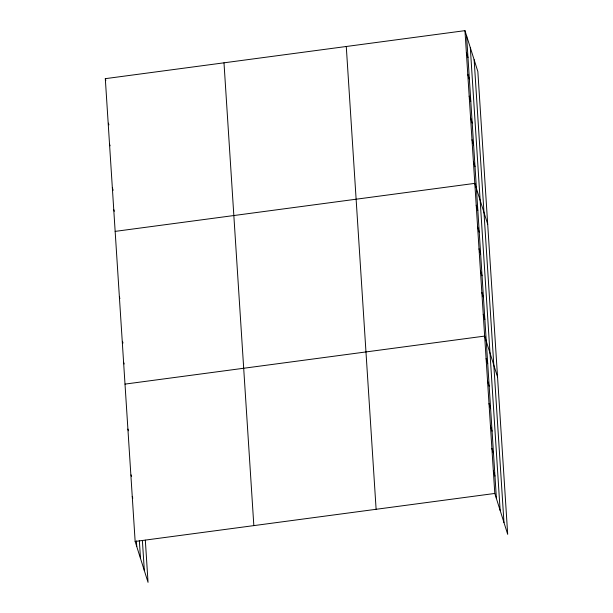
<?xml version="1.0" encoding="UTF-8"?>
<svg xmlns="http://www.w3.org/2000/svg" width="613" height="613" viewBox="0 0 613 613"><rect width="100%" height="100%" fill="white"/><g stroke="black" fill="none" stroke-linecap="round" stroke-linejoin="round"><path stroke-width="0.92" d="M145.327 540.206L148.039 582.35L135.151 541.455L105.306 78.663L464.96 30.65L477.849 71.545L507.694 534.337L494.798 493.45L464.96 30.65M115.152 231.385L474.807 183.371L487.695 224.266M125.006 384.106L484.653 336.093L497.549 376.987M135.151 541.455L494.798 493.45M466.363 52.465L467.98 57.599M467.773 74.288L469.389 79.414M469.175 96.103L470.792 101.229M470.585 117.918L472.202 123.044M471.995 139.741L473.611 144.867M473.397 161.556L475.014 166.682M476.209 205.194L477.826 210.32M477.619 227.009L479.236 232.135M479.029 248.824L480.646 253.951M480.431 270.639L482.048 275.773M481.841 292.462L483.458 297.589M483.243 314.277L484.86 319.404M486.101 358.574L487.718 363.701M487.55 381.056L489.166 386.182M489.005 403.53L490.622 408.656M490.454 426.012L492.07 431.138M491.902 448.486L493.519 453.62M493.35 470.968L494.967 476.094M105.306 78.663L105.842 80.372M108.386 123.152L108.93 124.86M109.528 144.116L110.064 145.825M112.34 187.747L113.152 190.314M113.75 209.569L114.286 211.278M119.374 296.838L119.91 298.546M122.462 341.326L122.998 343.035M123.596 362.291L124.132 363.999M127.902 429.062L128.439 430.77M131.067 474.876L131.611 476.585M132.247 496.499L132.791 498.208M474.133 59.737L503.97 522.537M470.294 47.576L500.139 510.376M466.577 35.776L496.415 498.576M346.276 46.496L376.114 509.288M223.99 62.817L253.836 525.617M142.392 540.574L144.323 570.55M139.343 540.589L140.484 558.389M136.4 540.965L136.768 546.581"/></g></svg>
